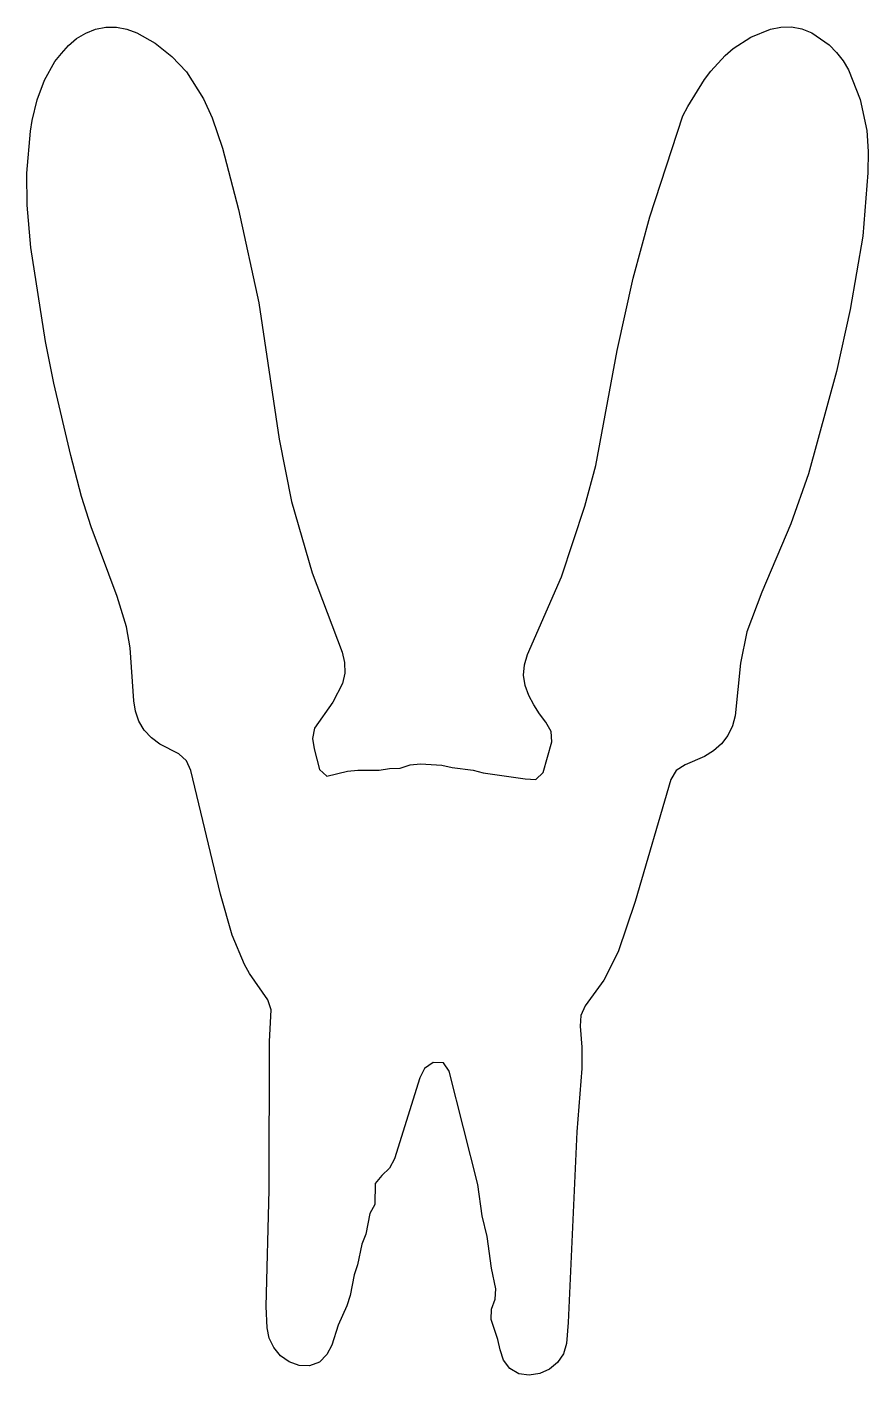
# Model space of a CAD drawing. Header units: millimetres. Extents: x -50 to 50, y -81 to 81.
import ezdxf

# ---------------------------------------------------------------- set-up
doc = ezdxf.new("R2010")
doc.units = ezdxf.units.MM

msp = doc.modelspace()

# ---------------------------------------------------------------- linework, layer by layer
for p, q in [((40.03, 80.9), (41.3, 80.92)), ((41.3, 80.92), (42.55, 80.69)), ((-45.48, 78.68), (-44.52, 79.52)), ((-44.52, 79.52), (-43.43, 80.18)), ((-43.43, 80.18), (-42.25, 80.65)), ((-42.25, 80.65), (-41.01, 80.9)), ((-41.01, 80.9), (-39.73, 80.9)), ((-39.73, 80.9), (-38.49, 80.66)), ((-38.49, 80.66), (-37.3, 80.2)), ((-37.3, 80.2), (-35.08, 78.96)), ((34.29, 78.33), (36.42, 79.71)), ((36.42, 79.71), (38.78, 80.66)), ((38.78, 80.66), (40.03, 80.9)), ((42.55, 80.69), (43.73, 80.23)), ((43.73, 80.23), (45.83, 78.79)), ((-47.13, 76.76), (-46.34, 77.75)), ((-46.34, 77.75), (-45.48, 78.68)), ((-35.08, 78.96), (-33.08, 77.39)), ((33.33, 77.49), (34.29, 78.33)), ((45.83, 78.79), (46.7, 77.87)), ((46.7, 77.87), (47.48, 76.85)), ((-48.37, 74.54), (-47.13, 76.76)), ((-33.08, 77.39), (-31.35, 75.52)), ((31.62, 75.61), (33.33, 77.49)), ((47.48, 76.85), (48.12, 75.76)), ((-49.26, 72.15), (-48.37, 74.54)), ((-31.35, 75.52), (-29.3, 72.3)), ((28.84, 71.35), (30.84, 74.6)), ((30.84, 74.6), (31.62, 75.61)), ((48.12, 75.76), (49.55, 72.22)), ((-49.86, 69.68), (-49.26, 72.15)), ((-29.3, 72.3), (-28.24, 69.99)), ((28.24, 70.23), (28.84, 71.35)), ((49.55, 72.22), (50.35, 68.49)), ((-50.05, 68.42), (-49.86, 69.68)), ((-28.24, 69.99), (-27.02, 66.38)), ((24.28, 58.13), (28.24, 70.23)), ((-50.48, 63.35), (-50.05, 68.42)), ((50.35, 68.49), (50.48, 65.95)), ((-27.02, 66.38), (-25.07, 58.99)), ((50.48, 65.95), (50.44, 63.4)), ((-50.45, 59.53), (-50.48, 63.35)), ((50.44, 63.4), (49.86, 55.79)), ((-50, 54.46), (-50.45, 59.53)), ((-25.07, 58.99), (-22.65, 47.79)), ((22.3, 50.75), (24.28, 58.13)), ((49.86, 55.79), (48.32, 47.01)), ((-48.24, 43.14), (-50, 54.46)), ((20.36, 42.06), (22.3, 50.75)), ((-22.65, 47.79), (-20.2, 31.43)), ((48.32, 47.01), (46.68, 39.55)), ((-47.25, 38.14), (-48.24, 43.14)), ((17.81, 28.29), (20.36, 42.06)), ((46.68, 39.55), (43.32, 27.27)), ((-45.22, 29.46), (-47.25, 38.14)), ((-20.2, 31.43), (-18.71, 23.93)), ((-43.92, 24.54), (-45.22, 29.46)), ((16.48, 23.37), (17.81, 28.29)), ((43.32, 27.27), (41.22, 21.26)), ((-42.77, 20.9), (-43.92, 24.54)), ((-18.71, 23.93), (-16.26, 15.37)), ((13.67, 14.92), (16.48, 23.37)), ((41.22, 21.26), (37.72, 13.07)), ((-39.67, 12.54), (-42.77, 20.9)), ((-16.26, 15.37), (-12.64, 5.85)), ((9.62, 5.58), (13.67, 14.92)), ((37.72, 13.07), (35.94, 8.3)), ((-38.54, 8.9), (-39.67, 12.54)), ((-38.1, 6.39), (-38.54, 8.9)), ((35.94, 8.3), (35.16, 4.56)), ((-37.64, 0.04), (-38.1, 6.39)), ((-12.64, 5.85), (-12.35, 4.61)), ((9.23, 4.36), (9.62, 5.58)), ((-12.32, 3.34), (-12.59, 2.1)), ((-12.35, 4.61), (-12.32, 3.34)), ((9.13, 3.1), (9.23, 4.36)), ((35.16, 4.56), (34.55, -1.77)), ((-12.59, 2.1), (-13.76, -0.15)), ((9.32, 1.85), (9.13, 3.1)), ((9.78, 0.66), (9.32, 1.85)), ((-37.45, -1.21), (-37.64, 0.04)), ((10.37, -0.47), (9.78, 0.66)), ((-37.07, -2.43), (-37.45, -1.21)), ((-13.76, -0.15), (-15.96, -3.27)), ((11.05, -1.55), (10.37, -0.47)), ((11.82, -2.56), (11.05, -1.55)), ((-36.43, -3.52), (-37.07, -2.43)), ((12.45, -3.65), (11.82, -2.56)), ((34.23, -3), (33.67, -4.14)), ((34.55, -1.77), (34.23, -3)), ((-35.55, -4.44), (-36.43, -3.52)), ((-34.53, -5.2), (-35.55, -4.44)), ((-15.96, -3.27), (-16.22, -4.5)), ((-16.22, -4.5), (-16.01, -5.76)), ((12.53, -4.91), (12.45, -3.65)), ((33.67, -4.14), (32.88, -5.13)), ((-32.27, -6.36), (-34.53, -5.2)), ((-31.32, -7.19), (-32.27, -6.36)), ((-16.01, -5.76), (-15.35, -8.21)), ((11.48, -8.58), (12.53, -4.91)), ((31.92, -5.97), (30.85, -6.66)), ((32.88, -5.13), (31.92, -5.97)), ((-30.82, -8.35), (-31.32, -7.19)), ((-6.97, -8.12), (-5.7, -8.06)), ((-5.7, -8.06), (-4.48, -7.68)), ((-4.48, -7.68), (-3.23, -7.56)), ((-3.23, -7.56), (-0.69, -7.7)), ((-0.69, -7.7), (0.55, -8)), ((0.55, -8), (3.07, -8.29)), ((28.51, -7.66), (27.44, -8.33)), ((30.85, -6.66), (28.51, -7.66)), ((-27.23, -23.2), (-30.82, -8.35)), ((-15.35, -8.21), (-14.49, -9.01)), ((-14.49, -9.01), (-12.02, -8.43)), ((-12.02, -8.43), (-10.76, -8.29)), ((-10.76, -8.29), (-8.22, -8.32)), ((-8.22, -8.32), (-6.97, -8.12)), ((3.07, -8.29), (4.3, -8.63)), ((4.3, -8.63), (9.34, -9.36)), ((9.34, -9.36), (10.6, -9.41)), ((10.6, -9.41), (11.48, -8.58)), ((26.79, -9.41), (22.52, -24.08)), ((27.44, -8.33), (26.79, -9.41)), ((-25.83, -28.1), (-27.23, -23.2)), ((22.52, -24.08), (20.49, -30.11)), ((-24.37, -31.62), (-25.83, -28.1)), ((20.49, -30.11), (18.77, -33.52)), ((-23.75, -32.73), (-24.37, -31.62)), ((-21.57, -35.87), (-23.75, -32.73)), ((18.77, -33.52), (16.51, -36.59)), ((-21.16, -37.06), (-21.57, -35.87)), ((-21.35, -40.87), (-21.16, -37.06)), ((16.51, -36.59), (16, -37.75)), ((16, -37.75), (15.94, -39.02)), ((15.94, -39.02), (16.14, -41.55)), ((-21.4, -58.69), (-21.35, -40.87)), ((16.14, -41.55), (16.11, -44.1)), ((-1.74, -43.4), (-2.78, -44.1)), ((-0.5, -43.44), (-1.74, -43.4)), ((0.22, -44.45), (-0.5, -43.44)), ((-3.33, -45.23), (-6.35, -54.96)), ((-2.78, -44.1), (-3.33, -45.23)), ((3.63, -58.03), (0.22, -44.45)), ((16.11, -44.1), (15.54, -51.71)), ((15.54, -51.71), (14.49, -74.61)), ((-6.35, -54.96), (-6.97, -56.07)), ((-6.97, -56.07), (-7.88, -56.95)), ((-8.67, -57.93), (-8.71, -60.44)), ((-7.88, -56.95), (-8.67, -57.93)), ((4.17, -61.81), (3.63, -58.03)), ((-21.76, -72.69), (-21.4, -58.69)), ((-8.71, -60.44), (-9.34, -61.54)), ((-9.34, -61.54), (-9.79, -64.02)), ((4.75, -64.29), (4.17, -61.81)), ((-9.79, -64.02), (-10.3, -65.19)), ((5.27, -68.07), (4.75, -64.29)), ((-10.3, -65.19), (-10.79, -67.68)), ((-10.79, -67.68), (-11.19, -68.89)), ((-11.19, -68.89), (-11.7, -71.38)), ((5.82, -70.55), (5.27, -68.07)), ((5.74, -71.81), (5.82, -70.55)), ((-21.64, -75.23), (-21.76, -72.69)), ((-12.07, -72.6), (-13.13, -74.91)), ((-11.7, -71.38), (-12.07, -72.6)), ((5.3, -73), (5.74, -71.81)), ((5.25, -74.26), (5.3, -73)), ((6.06, -76.67), (5.25, -74.26)), ((-21.39, -76.48), (-21.64, -75.23)), ((-13.13, -74.91), (-13.9, -77.34)), ((14.49, -74.61), (14.28, -77.14)), ((-20.86, -77.63), (-21.39, -76.48)), ((-20.04, -78.6), (-20.86, -77.63)), ((-13.9, -77.34), (-14.47, -78.47)), ((6.34, -77.91), (6.06, -76.67)), ((14.28, -77.14), (13.92, -78.36)), ((-19.01, -79.34), (-20.04, -78.6)), ((-14.47, -78.47), (-15.37, -79.36)), ((6.73, -79.12), (6.34, -77.91)), ((7.47, -80.15), (6.73, -79.12)), ((13.92, -78.36), (13.22, -79.42)), ((-17.82, -79.77), (-19.01, -79.34)), ((-16.55, -79.8), (-17.82, -79.77)), ((-15.37, -79.36), (-16.55, -79.8)), ((8.56, -80.79), (7.47, -80.15)), ((9.82, -80.92), (8.56, -80.79)), ((11.07, -80.72), (9.82, -80.92)), ((12.24, -80.21), (11.07, -80.72)), ((13.22, -79.42), (12.24, -80.21))]:
    msp.add_line(p, q)

doc.saveas('drawing.dxf')
